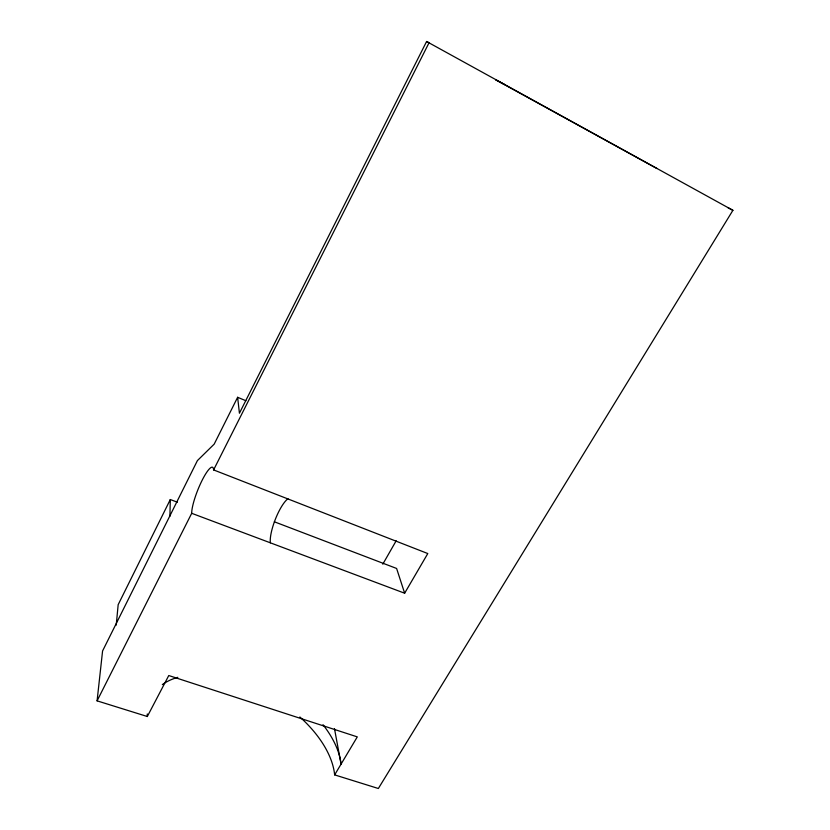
<?xml version="1.0" encoding="UTF-8"?>
<svg xmlns="http://www.w3.org/2000/svg" width="830" height="830" viewBox="0 0 830 830"><rect width="100%" height="100%" fill="white"/><g stroke="black" fill="none" stroke-linecap="round" stroke-linejoin="round"><path stroke-width="1.25" d="M169.911 516.27L170.306 499.536L177.402 502.212M116.231 625.115L118.171 604.676L170.306 499.536M237.629 397.3L239.424 413.226L426.589 41.5L732.911 210.322L378.345 788.5L334.646 774.888L357.294 736.884L168.77 675.537L147.315 716.508L97.089 700.852L102.578 650.959L197.416 460.588L214.182 444.133L237.629 397.3L245.898 400.734M97.089 700.852L191.699 513.303A26.529 5.208 -68.2 0 1 202.271 480.02A26.529 5.208 -68.2 0 1 213.601 469.915L429.037 42.766L426.589 41.5M382.796 564.182L396.19 540.755M191.699 513.303L404.646 593.211L427.792 553.548L213.601 469.915M274.357 521.79L396.605 568.457L404.646 593.211M504.702 84.567L495.769 79.856L656.945 168.511M727.952 207.666L732.911 210.322M334.469 728.584L341.057 764.129A103.096 58.287 29.9 0 0 322.995 724.704M147.315 716.508A102.723 59.148 29.9 0 1 147.284 713.935M162.327 684.615A102.723 59.148 29.9 0 1 177.817 677.342M299.889 716.985A102.723 59.148 29.9 0 1 334.646 774.888M270.373 542.841A25.917 6.858 -68.7 0 1 275.519 518.875A25.917 6.858 -68.7 0 1 287.979 498.757"/></g></svg>
